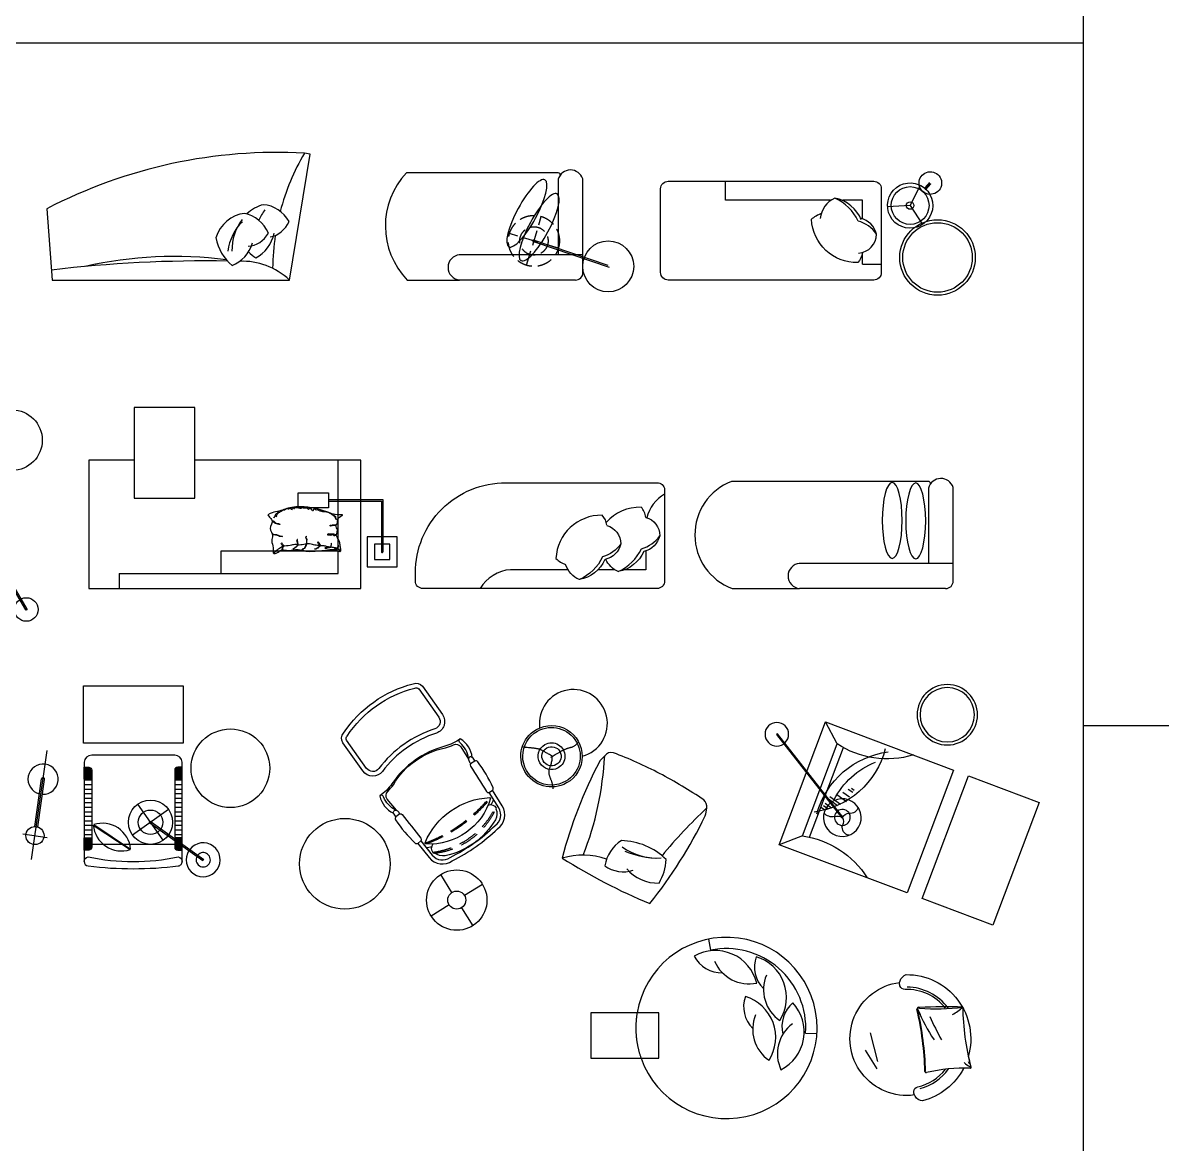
# Model space of a CAD drawing. Header units: millimetres. Extents: x 14385 to 129787, y 107826 to 186798.
# Drawn here: x 73350 to 80893, y 158542 to 165965 of the extents above; entities that cross this region are included whole.
import ezdxf

# ---------------------------------------------------------------- set-up
doc = ezdxf.new("R2010")
doc.units = ezdxf.units.MM
doc.header["$LTSCALE"] = 1000
doc.set_wipeout_variables(frame=1)
for name, pattern in [('DASH', [0.35, 0.25, -0.1]), ('DASHEDX2', [38.1, 25.4, -12.7]), ('HIDDEN', [1.875, 1.25, -0.625]), ('HIDDEN2', [0.1875, 0.125, -0.0625]), ('KING_TWIN X_REF$0$CENTER', [2, 1.25, -0.25, 0.25, -0.25])]:
    doc.linetypes.add(name, pattern=pattern)
doc.layers.add('FF-FURN', color=51, linetype='Continuous')

# ---------------------------------------------------------------- blocks, each defined once
blk = doc.blocks.new('A$C64601E49')
blk.add_lwpolyline([(-278.3, 643.6), (7.5, 3.4), (0, 0), (-285.8, 640.2)], close=True)
blk.add_circle((3.8, 1.7), 78)
blk.add_ellipse((-283.2, 642.3), major_axis=(76.8, -98.3), ratio=1, start_param=2.127943, end_param=8.411128)
at = {"color": 8}
for centre, major_axis, start_param, end_param in [((-313.4, 720.2), (34, -43.5), 3.774196, 5.346692), ((-282, 641.9), (32.4, -41.5), 2.127943, 8.411128), ((-187.8, 654.4), (31.2, -39.9), 2.207306, 3.768632), ((-327.8, 612.5), (33.5, -42.9), 1.478143, 2.48844), ((-349, 638.4), (41.3, -52.9), 0.153798, 0.960495), ((-283.4, 696.6), (33.7, -43.1), 5.645648, 6.649396), ((-255.2, 548.3), (38.8, -49.6), 3.271239, 4.501506)]:
    blk.add_ellipse(centre, major_axis=major_axis, ratio=1, start_param=start_param, end_param=end_param, dxfattribs=at)
blk = doc.blocks.new('Cushion-02')
at = {"color": 8}
for p, q in [((462.1, 21.1), (442.2, -63.4)), ((479.5, 15.4), (462.4, -57.5)), ((515.1, 7.1), (503.3, -42.9)), ((533.3, 4.5), (524.2, -34.1)), ((551.7, 3.1), (545.3, -24.1))]:
    blk.add_line(p, q, dxfattribs=at)
for points in [[(318.1, -32.3), (312.8, -54.8)], [(339.3, -22.2), (330.6, -59)], [(360.6, -16), (360.5, -16.5)], [(378.6, -14.9), (366.2, -67.4)], [(419.4, -0.7), (401.7, -75.8)]]:
    blk.add_lwpolyline(points, dxfattribs=at)
for centre, radius, start, end in [((294.4, -477.9), 561.3, 56.79804, 124.43592), ((294.4, 480.1), 563.2, 235.99683, 303.91842), ((265, -489.8), 512.5, 68.33153, 110.51718)]:
    blk.add_arc(centre, radius, start, end, dxfattribs=at)
blk = doc.blocks.new('A$C2B177A9B')
at = {"color": 8}
for p, q in [((-273.1, 216), (-223.2, 372.8)), ((61.4, -342.8), (223.2, -372.8))]:
    blk.add_line(p, q, dxfattribs=at)
at = {"color": 0, "linetype": 'Continuous'}
for p, q in [((15.7, -359.8), (-309.7, 183.8)), ((61.4, -342.8), (-273.1, 216))]:
    blk.add_line(p, q, dxfattribs=at)
blk.add_lwpolyline([(-223.2, 372.8), (-1000.3, -92.4), (-554, -838), (223.2, -372.8)], close=True, dxfattribs=at)
blk.add_lwpolyline([(-1073.7, -1149.2), (-644.8, -892.5), (-1091.3, -146.8), (-1520, -403.6), (-1073.7, -1149.2)], dxfattribs=at)
blk.add_lwpolyline([(61.4, -342.8, 0.222125), (-310.6, -692.4)], format="xyb", dxfattribs=at)
blk.add_circle((-1025.2, 275.2), 200, dxfattribs=at)
at = {"color": 8}
blk.add_circle((-1025.2, 275.2), 180, dxfattribs=at)
at = {"color": 0, "linetype": 'Continuous'}
blk.add_arc((-689.1, 652.4), 602.9, 263.54104, 313.63511, dxfattribs=at)
at = {"color": 0, "linetype": 'Continuous', "ltscale": 100, "rotation": 128.0060494735472}
blk.add_blockref('A$C64601E49', (111.5, 347.8), dxfattribs=at)
at = {"color": 3, "linetype": 'Continuous', "rotation": 328.760142551238}
blk.add_blockref('Cushion-02', (-569.8, 103.7), dxfattribs=at)
blk = doc.blocks.new('落地灯')
at = {"linetype": 'Continuous'}
h = blk.add_hatch(color=256, dxfattribs=at)
edge = h.paths.add_edge_path()
edge.add_arc((269.1, -456), 4.11, 0, 360)
for p, q in [((4.1, 2.9), (272.6, -453.9)), ((265.5, -458.1), (-3, -1.3)), ((265.5, -458.1), (265.5, -458.1))]:
    blk.add_line(p, q, dxfattribs=at)
at = {"color": 250, "linetype": 'Continuous'}
for points in [[(-1.7, 4.2, -0.208467), (1.2, 52.7, 0.317646), (-12.3, 124.3)], [(-80.3, -94.7, 0.398826), (-33.6, -42.8, -0.069197), (-33, -37.4, -0.225095), (-3, -1.3, -0.225095)], [(111.7, -58.6, 0.414712), (52.2, -7.6, -0.238657), (3.3, -2.3, -0.238657)]]:
    blk.add_lwpolyline(points, format="xyb", dxfattribs=at)
at = {"linetype": 'Continuous'}
for centre, radius in [((1.2, 0), 125), ((0.6, 0.8), 4.11), ((269.1, -456), 78), ((269.1, -456), 4.11)]:
    blk.add_circle(centre, radius, dxfattribs=at)
at = {"color": 8, "linetype": 'Continuous'}
blk.add_circle((0, 0), 52.7, dxfattribs=at)
blk = doc.blocks.new('贵妃椅')
at = {"color": 0, "linetype": 'Continuous'}
for p, q in [((675, 375), (-675, 375)), ((-675, -375), (-675, 375)), ((625, -325), (625, 375)), ((675, -375), (675, 375)), ((-675, -325), (625, -325)), ((-675, -375), (675, -375))]:
    blk.add_line(p, q, dxfattribs=at)
at = {"color": 8}
blk.add_lwpolyline([(470, 230), (470, -287, 0.414214), (500, -317), (590, -317, 0.414214), (620, -287), (620, 230, 0.414214), (590, 260), (500, 260, 0.414214), (470, 230)], format="xyb", close=True, dxfattribs=at)
at = {"color": 250, "linetype": 'HIDDEN', "ltscale": 0.3}
blk.add_lwpolyline([(454.1, 134.9), (206.4, 1.7), (43.5, -146.7)], dxfattribs=at)
at = {"color": 8}
blk.add_lwpolyline([(450.6, -198, 0.414214), (420.6, -168), (-399.4, -168, 0.414214), (-429.4, -198), (-429.4, -288, 0.414214), (-399.4, -318), (420.6, -318, 0.414214), (450.6, -288), (450.6, -198)], format="xyb", dxfattribs=at)
at = {"color": 0, "linetype": 'Continuous'}
blk.add_circle((663.5, 607.2), 200, dxfattribs=at)
at = {"color": 250, "ltscale": 1000}
for centre, radius, start, end in [((-130, 546.5), 714.6, 284.05662, 324.82667), ((447.7, -295.9), 430.8, 89.1479, 159.73539)]:
    blk.add_arc(centre, radius, start, end, dxfattribs=at)
at = {"color": 0, "linetype": 'Continuous'}
blk.add_blockref('落地灯', (488.7, -57.6), dxfattribs=at)
blk = doc.blocks.new('做成ACAD TuKuai0619')
at = {"color": 57, "linetype": 'Continuous'}
for points in [[(-31.9, 50.8), (-106.2, 169.5)], [(50.8, 31.9), (169.5, 106.2)], [(-50.8, -31.9), (-169.5, -106.2)], [(31.9, -50.8), (106.2, -169.5)]]:
    blk.add_lwpolyline(points, dxfattribs=at)
at = {"linetype": 'Continuous'}
blk.add_circle((0, 0), 200, dxfattribs=at)
at = {"color": 57, "linetype": 'Continuous'}
blk.add_circle((0, 0), 60, dxfattribs=at)
blk = doc.blocks.new('做成ACAD TuKuai0620')
at = {"linetype": 'Continuous'}
for points in [[(513.3, 1174.5), (646, 987.3, -0.505175), (605.6, 865, 0.151249), (248.2, 611.7, -0.505115), (119.4, 614.1), (-13.2, 801.3, -0.358827), (-8.6, 864.7, -0.184814), (451.9, 1191.1, -0.359408), (513.3, 1174.5, -0.67938)], [(231.9, 449.1, 0.231998), (321.5, 333.8, 0.075375), (338.4, 309.5, 0.365681), (336.2, 290.3, 0.055159), (464.8, 137.1, 0.319527), (482.1, 135.1), (558.6, 40.4, 0.395806), (711, 19.3, 0.075688), (1011.3, 232.1, 0.395806), (1041.8, 382.9), (977.8, 486.5, 0.311689), (981.3, 503.2, 0.055159), (879.4, 675.3, 0.357831), (860.9, 679.8, 0.078455), (843.5, 703.6, 0.232279), (764.3, 826.6, -0.086606), (662.3, 777.8, 0.179559), (311.7, 529.3, -0.086606), (231.9, 449.1, -1.929916)], [(843.5, 703.6, 0.845556), (819.7, 684.5, 0.051085), (832.5, 662.2, 1.891158)], [(832.5, 662.2, 0.280574), (832.6, 646.6, 0.003963), (937.4, 479, 0.353807), (955.5, 472.7, -0.99526)], [(502.3, 151.9), (579, 56.9, 0.401727), (697.3, 41.7, 0.076509), (994.7, 252.5, 0.401727), (1019.5, 369.1), (955.5, 472.7)], [(321.5, 333.8, -0.845556), (347.5, 349.9, -0.051085), (364.3, 330.3, -1.891158)], [(364.3, 330.3, -0.280574), (378.9, 325, -0.003963), (501.9, 170.3, -0.341999), (502.3, 151.9, 0.99526)]]:
    blk.add_lwpolyline(points, format="xyb", dxfattribs=at)
at = {"linetype": 'ByBlock'}
for points in [[(818.6, 697.4, 0.183657), (763.2, 800.7, -0.51237), (761.7, 824.7, -0.231998)], [(335.7, 355.1, -0.183657), (256.9, 441.9, 0.48548), (235.8, 451.9, 0.231998)]]:
    blk.add_lwpolyline(points, format="xyb", dxfattribs=at)
at = {"linetype": 'Continuous'}
for points in [[(860.9, 679.8), (832.5, 662.2)], [(955.5, 472.7), (977.8, 486.5)], [(364.3, 330.3), (338.4, 309.5)], [(502.3, 151.9), (482.1, 135.1)]]:
    blk.add_lwpolyline(points, dxfattribs=at)
at = {"layer": 'FF-FURN', "color": 57, "linetype": 'Continuous'}
blk.add_lwpolyline([(488.9, 1157.2), (621.5, 970, -0.505175), (596.3, 893.6, 0.151249), (224.4, 630, -0.505115), (143.9, 631.5), (11.3, 818.6, -0.387918), (14.6, 845.4, -0.186983), (462.5, 1162.8, -0.388873)], format="xyb", close=True, dxfattribs=at)
for points in [[(340.8, 354.3), (281.1, 428.3, -0.382019), (283.6, 478.2, 0.042075), (320.9, 522.8, -0.215189), (665.3, 767, 0.042075), (719.8, 787.4, -0.382019), (767.7, 773.2), (817.7, 692.5)], [(531, 138.9, -0.289446), (958.8, 438.1, -0.334274), (964.6, 433.2, -0.350145), (535.5, 131.1, -0.341759), (531, 138.9, -2.926038)], [(948.8, 388.6, -0.36322), (1002.3, 369), (1000.2, 364.6, -0.207111), (996.7, 291.1, -0.212841), (664, 53.4, -0.201193), (594.4, 70.3, -0.538486), (582.4, 76.1, -0.346006), (584.8, 131, -0.458796)]]:
    blk.add_lwpolyline(points, format="xyb", dxfattribs=at)
at = {"layer": 'FF-FURN', "color": 51, "linetype": 'ByBlock'}
blk.add_lwpolyline([(843.5, 703.8, -0.000267), (843.5, 703.6, -0.232279)], format="xyb", dxfattribs=at)
at = {"layer": 'FF-FURN', "color": 51, "linetype": 'Continuous'}
blk.add_circle((0, 0), 300, dxfattribs=at)
at = {"layer": 'FF-FURN', "color": 58, "linetype": 'HIDDEN2'}
for centre, radius, start, end in [((189, 1078.8), 1001.6, 289.96361, 320.23091), ((193.5, 1072.5), 1001.6, 289.96361, 320.34076), ((515.6, 605.8), 533.8, 277.18469, 334.49385), ((536.8, 576.6), 509.6, 276.48823, 335.40788)]:
    blk.add_arc(centre, radius, start, end, dxfattribs=at)
at = {"layer": 'FF-FURN', "color": 57, "linetype": 'Continuous'}
for centre, start, end in [((901.6, 447.9), 318.88228, 344.86062), ((543.9, 194.5), 265.61814, 291.59649)]:
    blk.add_arc(centre, 86.2, start, end, dxfattribs=at)
at = {"layer": 'FF-FURN', "color": 51, "linetype": 'ByBlock'}
blk.add_arc((535.5, 131.1), 5.453073158381583e-12, 55.58679, 215.33274, dxfattribs=at)
at = {"layer": 'FF-FURN', "color": 51, "linetype": 'Continuous'}
blk.add_blockref('做成ACAD TuKuai0619', (740.8, -240.6), dxfattribs=at)
blk = doc.blocks.new('做成ACAD TuKuai0339')
at = {"linetype": 'Continuous'}
for p, q in [((26.7, 770.1, 74), (794.4, 770.1, 74)), ((-23.3, 720, 74), (-22.1, 100.8, 74)), ((-23.1, 603.1, 74), (795.4, 603.1, 74)), ((140.3, 103.5, 74), (140.3, 603.1, 74))]:
    blk.add_line(p, q, dxfattribs=at)
at = {"color": 57, "linetype": 'Continuous'}
for p, q in [((297.2, 517.5, 74), (-196.3, 684.9, 74)), ((305.3, 504.8, 74), (-188.2, 672.2, 74)), ((290.4, 514.4, 74), (312, 507.9, 74)), ((304.2, 521.1, 74), (297.7, 499.6, 74))]:
    blk.add_line(p, q, dxfattribs=at)
at = {"color": 57, "linetype": 'DASH', "ltscale": 0.4}
for p, q in [((349.9, 672.8, 74), (252.5, 349.6, 74)), ((139.6, 559.9, 74), (462.8, 462.5, 74))]:
    blk.add_line(p, q, dxfattribs=at)
at = {"linetype": 'Continuous', "elevation": 74}
blk.add_lwpolyline([(140.3, 60.5), (1144.8, 60.5, 0.402017), (1139.8, 770.1), (794, 770.1)], format="xyb", dxfattribs=at)
at = {"linetype": 'Continuous'}
blk.add_circle((-190.2, 679.9, 74), 168.8, dxfattribs=at)
at = {"color": 51, "linetype": 'DASH', "ltscale": 0.4}
blk.add_circle((301.2, 511.2, 74), 168.8, dxfattribs=at)
at = {"color": 58, "linetype": 'DASH', "ltscale": 0.4}
blk.add_circle((301.2, 511.2, 74), 93.8, dxfattribs=at)
at = {"color": 57, "linetype": 'Continuous'}
blk.add_circle((301.2, 511.1, 74), 6.07, dxfattribs=at)
at = {"linetype": 'Continuous'}
for centre, radius, start, end in [((26.7, 720.1, 74), 50, 90, 180.10892), ((786.5, 686.4, 74), 83.5, 274.4726, 85.35706), ((58.7, 126.7, 74), 84.8, 197.75343, 344.13836), ((142.3, 76.1, 74), 15.8, 181.46182, 262.54977)]:
    blk.add_arc(centre, radius, start, end, dxfattribs=at)
at = {"color": 57, "linetype": 'Continuous', "extrusion": (0, 0, -1)}
for centre in [(266.9, 420.8, 74), (347.9, 328.6, 74)]:
    blk.add_ellipse(centre, major_axis=(-119.7, -221.2), ratio=0.262136, dxfattribs=at)
blk = doc.blocks.new('做成ACAD TuKuai0024')
at = {"color": 9, "ltscale": 0.4}
for p, q in [((-358.4, 189), (-491.4, -71.6)), ((-294.7, -7.8), (-555.2, 125.2)), ((-416.3, 54.2), (-433.6, 63.1)), ((-420.8, 66.7), (-429.7, 49.3))]:
    blk.add_line(p, q, dxfattribs=at)
at = {"ltscale": 0.4}
for p, q in [((-427.2, 54.2), (-1.8, -4.7)), ((-422.7, 63.1), (2.7, 4.2))]:
    blk.add_line(p, q, dxfattribs=at)
at = {"ltscale": 0.4, "const_width": 5}
blk.add_lwpolyline([(2.2, -1.1, 1), (-2.2, 1.1, 1)], format="xyb", close=True, dxfattribs=at)
at = {"ltscale": 0.4}
blk.add_circle((-424.9, 58.7), 146.2, dxfattribs=at)
at = {"color": 9, "ltscale": 0.4}
blk.add_circle((-424.9, 58.7), 81.2, dxfattribs=at)
at = {"color": 2}
blk.add_circle((-425, 58.6), 5.26, dxfattribs=at)
at = {"ltscale": 0.4}
blk.add_arc((-1, 0.6), 112.5, 174.82116, 170.00906, dxfattribs=at)
at = {"color": 9}
blk.add_arc((-1, 0.6), 47.5, 178.52879, 167.11873, dxfattribs=at)
blk = doc.blocks.new('做成ACAD TuKuai0358')
at = {"linetype": 'Continuous'}
h = blk.add_hatch(dxfattribs=at)
h.set_pattern_fill('_USER', color=57, scale=5, style=0, double=1, pattern_type=0)
h.set_pattern_definition([(0, (-1917.854, -11576.9693), (0, 5), []), (90, (-1917.854, -11576.9693), (-5, 3e-16), [])])
h.paths.add_polyline_path([(-291.4, 651.8, 0.414214), (-311.4, 671.8), (-341.4, 671.8), (-341.4, 591.8), (-291.4, 591.8)])
h = blk.add_hatch(dxfattribs=at)
h.set_pattern_fill('_USER', color=57, scale=5, style=0, double=1, pattern_type=0)
h.set_pattern_definition([(180, (1884.4457, -11576.9693), (0, 5), []), (90, (1884.4457, -11576.9693), (5, 3e-16), [])])
h.paths.add_polyline_path([(258, 651.8, -0.414214), (278, 671.8), (308, 671.8), (308, 591.8), (258, 591.8)])
h = blk.add_hatch(dxfattribs=at)
h.set_pattern_fill('_USER', color=57, scale=30, style=0, pattern_type=0)
h.set_pattern_definition([(0, (-1917.854, -11576.97), (0, 30), [])])
h.paths.add_polyline_path([(-291.4, 591.8), (-341.4, 591.8), (-341.4, 203.3), (-291.4, 203.3)])
h = blk.add_hatch(dxfattribs=at)
h.set_pattern_fill('_USER', color=57, scale=30, style=0, pattern_type=0)
h.set_pattern_definition([(180, (1884.446, -11576.97), (0, 30), [])])
h.paths.add_polyline_path([(258, 591.8), (308, 591.8), (308, 203.3), (258, 203.3)])
h = blk.add_hatch(dxfattribs=at)
h.set_pattern_fill('_USER', color=57, scale=5, style=0, double=1, pattern_type=0)
h.set_pattern_definition([(0, (-1917.854, 12372.049), (0, -5), []), (270, (-1917.854, 12372.049), (-5, -3e-16), [])])
h.paths.add_polyline_path([(-291.4, 143.3, -0.414214), (-311.4, 123.3), (-341.4, 123.3), (-341.4, 203.3), (-291.4, 203.3)])
h = blk.add_hatch(dxfattribs=at)
h.set_pattern_fill('_USER', color=57, scale=5, style=0, double=1, pattern_type=0)
h.set_pattern_definition([(180, (1884.4457, 12372.049), (0, -5), []), (270, (1884.4457, 12372.049), (5, -3e-16), [])])
h.paths.add_polyline_path([(258, 143.3, 0.414214), (278, 123.3), (308, 123.3), (308, 203.3), (258, 203.3)])
at = {"color": 58, "linetype": 'Continuous', "ltscale": 300}
for p, q in [((-280.8, 288.4), (-36.6, 126.6)), ((-278.1, 292), (-33.9, 130.2))]:
    blk.add_line(p, q, dxfattribs=at)
at = {"linetype": 'Continuous', "ltscale": 300}
blk.add_lwpolyline([(-346.4, 830.1), (-346.4, 1211.1), (313, 1211.1), (313, 830.1)], close=True, dxfattribs=at)
at = {"linetype": 'Continuous'}
for points in [[(258, 751.8), (-291.4, 751.8, 0.365012), (-341.4, 704.8), (-341.4, 48.2, 0.377033), (-315.2, 18.5, 0.061858), (281.8, 18.5, 0.182459), (300.6, 28.4, 0.185751), (308, 48.2), (308, 704.8, 0.365012), (258, 751.8, 1.055878)], [(-341.4, 671.8), (-311.4, 671.8, -0.414214), (-291.4, 651.8), (-291.4, 143.3, -0.414214), (-311.4, 123.3), (-341.4, 123.3)], [(308, 671.8), (278, 671.8, 0.414214), (258, 651.8), (258, 143.3, 0.414214), (278, 123.3), (308, 123.3)], [(-341.4, 48.2, -0.377033), (-315.2, 78, 0.101408), (281.8, 78, -0.381126), (308, 48.2, 0.003051)]]:
    blk.add_lwpolyline(points, format="xyb", dxfattribs=at)
at = {"color": 51, "linetype": 'Continuous'}
for points in [[(-341.4, 591.8), (-291.4, 591.8)], [(308, 591.8), (258, 591.8)], [(-341.4, 203.3), (-291.4, 203.3)], [(308, 203.3), (258, 203.3)]]:
    blk.add_lwpolyline(points, dxfattribs=at)
at = {"linetype": 'Continuous'}
blk.add_lwpolyline([(-291.4, 163.3), (258, 163.3)], dxfattribs=at)
at = {"linetype": 'Continuous', "ltscale": 300}
blk.add_circle((626.6, 665), 260.3, dxfattribs=at)
at = {"color": 57, "linetype": 'Continuous', "ltscale": 300}
for centre, start, end in [((-94.1, 305), 185.08268, 287.88), ((-220.6, 113.6), 5.08268, 107.88)]:
    blk.add_arc(centre, 187.4, start, end, dxfattribs=at)
at = {"color": 51, "linetype": 'Continuous', "rotation": 332.3630601877844}
blk.add_blockref('做成ACAD TuKuai0024', (447, 58.2), dxfattribs=at)
blk = doc.blocks.new('做成ACAD TuKuai0200')
at = {"linetype": 'Continuous'}
blk.add_lwpolyline([(73, 17.2, -6.115554), (30.7, -68.4, -2.779797)], format="xyb", close=True, dxfattribs=at)
at = {"color": 57, "linetype": 'Continuous', "const_width": 20}
blk.add_lwpolyline([(44.8, -22.1), (0, 0)], dxfattribs=at)
at = {"color": 57, "linetype": 'Continuous'}
blk.add_lwpolyline([(30.7, -68.4, -0.163517), (73, 17.2, -0.359738)], format="xyb", close=True, dxfattribs=at)
for points in [[(179.3, -88.5), (278.3, 24.2)], [(179.3, -88.5), (32.2, -59.2)], [(179.3, -88.5), (227.5, -230.6)]]:
    blk.add_lwpolyline(points, dxfattribs=at)
blk.add_circle((179.3, -88.5), 125, dxfattribs=at)
at = {"color": 58, "linetype": 'Continuous'}
blk.add_circle((179.3, -88.5), 25, dxfattribs=at)
blk = doc.blocks.new('做成ACAD TuKuai0340')
at = {"linetype": 'Continuous'}
for p, q in [((292.3, 563.7), (292.3, 688.7)), ((1198, 138.7), (1323, 138.7))]:
    blk.add_line(p, q, dxfattribs=at)
for points in [[(-87.6, 34.7, -0.414214), (-137.6, 84.7), (-137.6, 638.7, -0.414214), (-87.6, 688.7), (1273, 688.7, -0.414214), (1323, 638.7), (1323, 84.7, -0.414214), (1273, 34.7)], [(1178, 563.7), (1067.8, 563.7, 0.414214)]]:
    blk.add_lwpolyline(points, format="xyb", dxfattribs=at)
for points in [[(984.7, 563.7), (292.3, 563.7)], [(1198, 440.4), (1198, 563.7), (1067.8, 563.7)], [(1198, 138.7), (1198, 216.1)], [(1273, 34.7), (-87.6, 34.7)]]:
    blk.add_lwpolyline(points, dxfattribs=at)
at = {"color": 57, "linetype": 'Continuous'}
for points in [[(1190.3, 431.9, 0.258955), (1016.1, 576.1, 0.270303), (918.7, 442.3, -0.872847)], [(1198.1, 216.2, -0.165541), (1167.2, 150.1, -0.407809), (861.4, 436.5, -0.121523), (928, 476, 7.115464)], [(1172.9, 213.1, 0.393888), (1291.2, 339.1, 0.281154), (1186.4, 443, -9.61688)]]:
    blk.add_lwpolyline(points, format="xyb", dxfattribs=at)
at = {"color": 58, "linetype": 'Continuous'}
blk.add_lwpolyline([(1291.2, 339.1, 0.168627), (1170.1, 425.1, 0.178369), (1016.1, 576.1, 0.178662)], format="xyb", dxfattribs=at)
at = {"linetype": 'Continuous'}
blk.add_circle((1695.3, 183.8), 250, dxfattribs=at)
at = {"color": 57, "linetype": 'Continuous'}
blk.add_circle((1695.3, 183.8), 230, dxfattribs=at)
at = {"linetype": 'Continuous', "rotation": 254.3276710694962}
blk.add_blockref('做成ACAD TuKuai0200', (1647.6, 676.4), dxfattribs=at)
blk = doc.blocks.new('做成ACAD TuKuai0698')
blk.add_wipeout([(-1570, 0), (0, 0), (137.5, 833.4), (118.9, 836.4), (100.4, 839.5), (25.7, 842.7), (-176.7, 843.1), (-265.9, 839.3), (-361.9, 832.5), (-500.7, 817.7), (-614.5, 801), (-777.4, 770.2), (-871.8, 748.3), (-943.4, 729.8), (-1056.4, 697.1), (-1185.8, 654.2), (-1269.5, 623.2), (-1327, 600.4), (-1401.7, 568.9), (-1476.5, 535.1), (-1563.2, 493.2), (-1605.6, 471.5)])
at = {"linetype": 'Continuous'}
blk.add_lwpolyline([(137.5, 833.4), (100.4, 839.5, 0.13445), (-1605.6, 471.5), (-1570, 0), (0, 0), (137.5, 833.4)], format="xyb", dxfattribs=at)
for centre, major_axis, ratio, start_param, end_param in [((2327.7, -417.8), (2267.5, -1185.4), 0.757866, 3.099121, 3.31439), ((2327.7, -417.8), (2267.5, -1185.4), 0.757866, 3.397048, 3.505959), ((-666, -6937.2), (7769.1, 547.4), 0.906438, 1.474116, 1.62404), ((-311, -409.7), (23.5, 533), 0.9, -0.655354, 0.086683)]:
    blk.add_ellipse(centre, major_axis=major_axis, ratio=ratio, start_param=start_param, end_param=end_param, dxfattribs=at)
at = {"color": 57, "linetype": 'Continuous'}
for centre, major_axis, ratio, start_param, end_param in [((-130.3, 254.3), (11, 248.6), 0.9, 0.23699, 0.785975), ((-188.6, 254.3), (10.8, 244.3), 0.9, -0.9601, -0.025571), ((-278.3, 193), (11, 248.6), 0.9, 0.13227, 1.256597), ((-336.2, 199.7), (10.8, 244.3), 0.9, -1.064819, -0.130291), ((-151.8, 468.5), (8.2, 185.8), 0.9, 3.339254, 4.29721), ((-279.5, 408.7), (8.2, 185.8), 0.9, 3.234535, 4.192491), ((-309.6, 362.8), (10.5, 238.4), 0.9, 3.613562, 4.528787), ((-213.9, 347.6), (13.7, 309.7), 0.9, 1.826689, 2.557459), ((-446.3, 321.9), (10.5, 238.4), 0.9, 3.508843, 4.424067), ((-671.1, -4817.7), (-188.7, 4971.6), 0.733369, -0.121042, 0.135633), ((-80.8, 415.3), (13.7, 309.7), 0.9, 2.442078, 2.662179)]:
    blk.add_ellipse(centre, major_axis=major_axis, ratio=ratio, start_param=start_param, end_param=end_param, dxfattribs=at)
at = {"color": 58, "linetype": 'Continuous'}
for centre, start_param, end_param in [((49.7, 265.1), 0.908954, 1.177004), ((-130.5, 151.4), 0.752421, 1.48319), ((-101.1, 200.8), 0.908954, 1.639724)]:
    blk.add_ellipse(centre, major_axis=(13.7, 309.7), ratio=0.9, start_param=start_param, end_param=end_param, dxfattribs=at)
blk = doc.blocks.new('QBLOCK2008022615002378')
at = {"color": 57, "linetype": 'Continuous'}
for p, q in [((47.3, 188.4), (64.7, 156.2)), ((47.3, 188.4), (64.7, 156.2)), ((-216.9, -157.7), (-265, 32.3)), ((-216.9, -157.7), (-265, 32.3)), ((-220.2, -206.7), (-296.6, -82.6)), ((-220.2, -206.7), (-296.6, -82.6))]:
    blk.add_line(p, q, dxfattribs=at)
at = {"linetype": 'Continuous', "extrusion": (0, 0, -1)}
for p, q in [((352.3, -201.3), (352.3, -201.3)), ((352.3, -201.3), (352.3, -201.3)), ((400, -198.5), (398.8, -200.4)), ((400.3, -195.7), (400, -198.5))]:
    blk.add_line(p, q, dxfattribs=at)
at = {"linetype": 'Continuous'}
for points in [[(400.4, -195.1), (400, -198.5), (398.8, -200.4), (397.7, -201.4), (396.3, -202.2), (352.3, -201.3, -0.214168), (80.3, -417.8, -0.226673), (30.6, -387.6, -0.04983), (25.7, -378.8, -1.005152), (-71.6, 366.1, -0.04983), (-69.1, 375.8, -0.226673), (-28.8, 417.8, -0.502707), (382.6, -125.2), (400.3, -195.7)], [(-35.3, 320.1, -0.348029), (-69.7, 343.1, -0.11534), (-71.6, 366.1, -0.095691)], [(25.7, -378.8, -0.11534), (21.6, -356.1, -0.348029), (49, -325.1)]]:
    blk.add_lwpolyline(points, format="xyb", dxfattribs=at)
blk.add_lwpolyline([(398.8, -200.4), (397.7, -201.4), (396.3, -202.2)], dxfattribs=at)
for centre, radius, start, end in [((-24.8, -6.6), 326.8, 38.3551, 91.8274), ((55, 189.6), 12.5, 54.78066, 190.19358), ((-1971.9, -281.6), 2068.5, 1.62081, 13.1056), ((-1971.9, -281.6), 2068.5, 1.62081, 13.1056), ((229.8, -2586.5), 2791.4, 87.60142, 93.44247), ((1889.4, 208.6), 1542.7, 180.22696, 195.09935), ((-24.8, -6.6), 326.8, 283.05314, 321.92391), ((104.3, -222.6), 8.53, 183.48882, 288.90884), ((104.3, -222.6), 8.53, 183.48882, 288.90884), ((351.9, -1236.3), 1035.1, 87.54178, 103.68538), ((351.9, -1236.3), 1035.1, 87.54178, 103.68538), ((393.7, -195.9), 6.8, 292.9437, 22.9437), ((393.7, -195.9), 6.8, 292.9437, 22.9437)]:
    blk.add_arc(centre, radius, start, end, dxfattribs=at)
at = {"color": 57, "linetype": 'Continuous'}
for centre, radius, start, end in [((-24.8, -6.6), 341.5, 36.54372, 89.65514), ((55, 189.6), 7.83, 45.77228, 188.85706), ((55, 189.6), 7.83, 45.77228, 188.85706), ((-1972.9, -281.7), 2074.1, 1.62381, 13.10126), ((1246.2, 699), 1303.1, 203.06863, 213.20883), ((1246.2, 699), 1303.1, 203.06863, 213.20883), ((170.5, 1513.3), 1322.6, 265.22865, 277.65489), ((170.5, 1513.3), 1322.6, 265.22865, 277.65489), ((164.3, 390.5), 261.9, 295.58338, 314.11669), ((164.3, 390.5), 261.9, 295.58338, 314.11669), ((1349.2, 645.8), 1320.3, 202.46119, 209.99291), ((1349.2, 645.8), 1320.3, 202.46119, 209.99291), ((-24.8, -6.6), 341.5, 285.22541, 324.26208), ((441.2, -83.7), 117.5, 223.29944, 246.40572), ((441.2, -83.7), 117.5, 223.29944, 246.40572), ((565, -62.7), 206.7, 207.32603, 212.47172), ((565, -62.7), 206.7, 207.32603, 212.47172)]:
    blk.add_arc(centre, radius, start, end, dxfattribs=at)
blk = doc.blocks.new('做成ACAD TuKuai0039')
at = {"linetype": 'Continuous'}
for p, q in [((309.6, 0.6), (-309.6, 0.6)), ((192.7, 0.4), (192.7, -1018.2)), ((359.7, -49.4), (359.7, -1017.2)), ((-349.9, -163), (-349.9, -1467.5)), ((-305.7, -163), (192.7, -163)), ((359.7, -1462.5), (359.7, -1016.7))]:
    blk.add_line(p, q, dxfattribs=at)
for centre, radius, start, end in [((-283.2, -80.6), 85.4, 108.01031, 254.72755), ((309.7, -49.4), 50, 0, 90.10892), ((-334.2, -165.1), 15.8, 90.9689, 172.54977), ((276, -1009.2), 83.5, 184.4726, 355.35706), ((3.9, -1329.7), 379.8, 201.28611, 339.52348)]:
    blk.add_arc(centre, radius, start, end, dxfattribs=at)
at = {"color": 57, "linetype": 'Continuous', "extrusion": (0, 0, -1)}
for centre in [(-87.8, -247.6), (-91.5, -403.1)]:
    blk.add_ellipse(centre, major_axis=(251.6, 0), ratio=0.262136, start_param=3.141593, end_param=9.424778, dxfattribs=at)
blk = doc.blocks.new('A$C23382E75')
blk.add_lwpolyline([(-1650, -302), (-1650, -248, -0.415587), (-1050, 348), (-50, 348, -0.430978), (0, 302), (0, -302, -0.414214), (-50, -352), (-1600, -352, -0.414214)], format="xyb", close=True)
for points in [[(0, 273), (0, 273, 0.201715), (-117.9, 117.1, 0.201715)], [(-639.1, -227), (-1020.1, -227, 0.248373), (-1220.1, -352), (-1220.1, -352)], [(-145, -227), (-263.8, -227, -0.414214)]]:
    blk.add_lwpolyline(points, format="xyb")
at = {"color": 55}
for points in [[(-124.8, 119.3, 0.168405), (-155.8, 186.6, 0.219695), (-386.1, 86.3, 0.219695)], [(-382.2, 67, 0.165541), (-413.2, 133.1, 0.407809), (-719, -153.3, 0.117358), (-654.9, -192, 0.117358)], [(-124.8, 119.3, -0.336331), (-31.8, -2.5, -0.28289), (-137.5, -106.5)], [(-382.1, 65.8, -0.336331), (-289.2, -56, -0.281154), (-394, -159.8)], [(-137.5, -106.5, -0.244969), (-306.9, -239.4, -0.181673), (-389.6, -158.7)], [(-394.9, -160, -0.244969), (-564.2, -292.9, -0.215953), (-654.9, -192, -0.215953)]]:
    blk.add_lwpolyline(points, format="xyb", dxfattribs=at)
at = {"color": 59}
blk.add_lwpolyline([(-289.2, -56, -0.168627), (-410.3, -141.9, -0.178369), (-564.2, -292.9, -0.178662)], format="xyb", dxfattribs=at)
for points in [[(-125, -103), (-125, -227), (-255.2, -227)], [(-330, -227), (-440.7, -227)]]:
    blk.add_lwpolyline(points)
for centre, radius, start, end in [((-216.2, 129.1), 226.4, 286.20761, 324.49392), ((-434.9, 45), 311.9, 294.22598, 334.67972)]:
    blk.add_arc(centre, radius, start, end, dxfattribs=at)
blk = doc.blocks.new('A$C41BB0F25')
at = {"color": 8, "linetype": 'KING_TWIN X_REF$0$CENTER', "ltscale": 20}
for p, q in [((-56.6, -392.8), (47.5, 329.7)), ((-114.2, -222.8), (46.7, -246))]:
    blk.add_line(p, q, dxfattribs=at)
for p, q in [((-35.2, -174.4), (10.1, 140.2)), ((-15.4, -177.3), (29.9, 137.3))]:
    blk.add_line(p, q)
blk.add_circle((-33.8, -234.4), 60)
for radius, start, end in [(100, 267.54012, 256.06178), (10, 351.80095, 171.80095)]:
    blk.add_arc((20, 138.8), radius, start, end)
blk = doc.blocks.new('A$C61925998')
at = {"color": 12}
for p, q in [((-589.4, 146.2, 0), (-243.1, 146.2, 0)), ((-579.4, 136.2, 0), (-243.1, 136.2, 0))]:
    blk.add_line(p, q, dxfattribs=at)
at = {"color": 12, "extrusion": (-1.27496e-10, 1.09052e-09, 1), "elevation": 0}
for points in [[(-343.1, 136.2), (-343.1, 41.2), (-143.1, 41.2), (-143.1, 241.2), (-343.1, 241.2), (-343.1, 146.2)], [(-293.1, 136.2), (-293.1, 91.2), (-193.1, 91.2), (-193.1, 191.2), (-293.1, 191.2), (-293.1, 146.2)]]:
    blk.add_lwpolyline(points, dxfattribs=at)
at = {"color": 12}
blk.add_arc((-243.1, 141.2, 0), 5, 270, 90, dxfattribs=at)
blk.add_wipeout([(-850, -1800), (0, -1800), (0, 0), (-850, 0), (-850, -1100), (-1198.9, -1100), (-1198.9, -1500), (-850, -1500)])
for p, q in [((-589.4, -214.3, 0), (-589.4, 146.2, 0)), ((-579.4, -214.3, 0), (-579.4, 136.2, 0))]:
    blk.add_line(p, q, dxfattribs=at)
blk.add_line((-100, -1600, 0), (0, -1600, 0))
at = {"extrusion": (-1.27496e-10, 1.09052e-09, 1)}
for points in [[(-850, -1500), (-850, -1800), (0, -1800), (0, 0), (-850, 0), (-850, -1100)], [(-100, -1600), (-100, -150), (-850, -150)]]:
    blk.add_lwpolyline(points, dxfattribs=at)
at = {"color": 57, "linetype": 'Continuous', "extrusion": (-1.27496e-10, 1.09052e-09, 1)}
blk.add_lwpolyline([(-100, -925), (-250, -925), (-250, -150)], dxfattribs=at)
at = {"color": 12, "extrusion": (-1.27496e-10, 1.09052e-09, 1), "elevation": 0}
blk.add_lwpolyline([(-534.2, -414.3), (-634.6, -414.3), (-634.6, -214.3), (-534.2, -214.3)], close=True, dxfattribs=at)
at = {"extrusion": (-1.27496e-10, 1.09052e-09, 1)}
blk.add_lwpolyline([(-1198.9, -1500), (-598.9, -1500), (-598.9, -1100), (-1198.9, -1100)], close=True, dxfattribs=at)
at = {"color": 57, "linetype": 'Continuous'}
blk.add_open_spline([(-487.4, -615.4, 0), (-502, -592.7, 0), (-511.6, -535.7, 0), (-537.5, -481.5, 0), (-548.2, -348.8, 0), (-512.5, -235, 0), (-484.7, -166.8, 0), (-491.8, -99.3, 0), (-470, -155.9, 0), (-444.6, -153.2, 0), (-429.4, -156, 0), (-423.7, -162.3, 0), (-417.2, -163.4, 0), (-407.2, -164.1, 0), (-395.5, -154.8, 0), (-374.6, -156, 0), (-360.9, -161.1, 0), (-352.8, -164.1, 0), (-336.4, -153.9, 0), (-311.1, -138.1, 0), (-277.2, -137, 0), (-232.3, -125.7, 0), (-262.8, -178, 0), (-255.5, -216.7, 0), (-251.2, -262.2, 0), (-247.1, -313.1, 0), (-244.7, -366, 0), (-262.5, -409, 0), (-254.5, -452.7, 0), (-250.5, -489.1, 0), (-260.2, -529.6, 0), (-236.5, -548.9, 0), (-225, -587.3, 0), (-277.7, -574.4, 0), (-310.6, -597.4, 0), (-356.2, -574.8, 0), (-398.2, -616.6, 0), (-442.5, -574.5, 0), (-464.6, -597.2, 0), (-487.4, -615.4, 0)], degree=3, knots=[574.488931, 574.488931, 574.488931, 574.488931, 593.743388, 652.561668, 724.278351, 843.564103, 873.614186, 898.007372, 922.023299, 938.840884, 947.825192, 951.055682, 955.299653, 960.570309, 970.697527, 982.817175, 1000.194369, 1000.194369, 1000.194369, 1036.952616, 1057.333191, 1073.042542, 1107.352112, 1124.52424, 1157.602459, 1196.311904, 1227.774978, 1262.125887, 1285.814271, 1314.445384, 1337.332884, 1360.067517, 1373.713051, 1399.534729, 1429.990952, 1454.732049, 1486.793659, 1524.660182, 1538.297797, 1538.297797, 1538.297797, 1538.297797], dxfattribs=at)
at = {"color": 58, "linetype": 'Continuous'}
for points in [[(-247.9, -134.5, 0), (-259, -146, 0), (-262.2, -156.5, 0), (-268.5, -170.2, 0), (-272.6, -191.3, 0), (-274.7, -209.2, 0), (-279.9, -232.4, 0), (-283, -254.6, 0), (-286.1, -296.8, 0), (-294.4, -329.5, 0), (-294.3, -368.5, 0), (-287.9, -407.5, 0), (-291, -438, 0), (-284.6, -467.5, 0), (-278.2, -518.1, 0), (-260.2, -546.6, 0), (-249.6, -560.2, 0), (-233.8, -575, 0)], [(-262.4, -154.9, 0), (-270.2, -155.9, 0), (-276.1, -147.2, 0), (-282, -148.2, 0), (-287.8, -149.2, 0), (-284.9, -150.1, 0), (-279, -149.1, 0), (-275.1, -152.1, 0), (-272.2, -155.9, 0), (-266.3, -160.8, 0), (-261.4, -166.7, 0), (-261.4, -171.5, 0), (-261.4, -177.4, 0), (-257.5, -176.4, 0), (-259.5, -165.7, 0), (-260.5, -159.8, 0), (-262.4, -157.9, 0)], [(-490.6, -182.8, 0), (-483.7, -175, 0), (-476, -169.1, 0), (-464.3, -166.2, 0), (-454.5, -161.3, 0), (-461.3, -165.2, 0), (-468.2, -169.1, 0), (-473, -171.1, 0), (-478.9, -177.9, 0), (-491.5, -193.5, 0), (-497.3, -203.3, 0), (-501.2, -210.2, 0), (-506.1, -223.8, 0), (-509, -231.6, 0)], [(-419.2, -163, 0), (-416.5, -176.8, 0), (-417.4, -180.7, 0), (-414.5, -191.4, 0), (-416.4, -205.1, 0), (-419.3, -203.1, 0), (-418.4, -197.3, 0), (-421.3, -187.5, 0), (-422.3, -177.8, 0), (-422.3, -168, 0), (-427.2, -160.2, 0), (-430.2, -156.3, 0)], [(-352.8, -164.1, 0), (-352.1, -179.6, 0), (-356.9, -188.3, 0), (-354, -198.1, 0), (-355.9, -211.8, 0), (-355.9, -221.5, 0), (-359.8, -219.6, 0), (-360.8, -210.8, 0), (-359.8, -204.9, 0), (-359.9, -192.3, 0), (-360.9, -179.6, 0), (-352.8, -164.1, 0)], [(-273.1, -197.9, 0), (-279.9, -196, 0), (-286.7, -196, 0), (-294.5, -194.1, 0), (-300.4, -196, 0), (-296.5, -197, 0), (-292.6, -196, 0), (-284.8, -197.9, 0), (-277.9, -199.9, 0), (-274, -201.8, 0), (-275, -206.7, 0), (-273, -213.5, 0), (-270.1, -223.3, 0), (-270.1, -229.1, 0), (-269.1, -237.9, 0), (-267.1, -232, 0), (-270.1, -220.3, 0), (-272.1, -210.6, 0), (-273.1, -203.8, 0), (-274, -197.9, 0), (-273.1, -200.8, 0)], [(-513.1, -540.9, 0), (-501.4, -552.6, 0), (-493.5, -561.4, 0), (-485.7, -567.2, 0), (-471.1, -574, 0), (-468.2, -576.9, 0), (-480.9, -564.3, 0), (-486.7, -557.4, 0), (-497.5, -548.7, 0), (-506.3, -537, 0), (-512.2, -526.3, 0), (-520, -513.6, 0), (-522, -504.8, 0), (-527.8, -494.1, 0), (-528.8, -482.4, 0), (-526.9, -478.5, 0), (-530.8, -473.6, 0), (-526.9, -461, 0), (-521.1, -456.1, 0), (-533.8, -454.1, 0), (-530.9, -440.5, 0), (-535.8, -438.5, 0), (-535.8, -429.8, 0), (-535.8, -421, 0), (-534.9, -412.2, 0), (-532.9, -395.6, 0), (-535.9, -384.9, 0), (-534, -377.1, 0), (-534, -368.3, 0), (-534, -361.5, 0), (-526.2, -343.9, 0), (-530.1, -341, 0), (-526.3, -329.2, 0), (-520.4, -330.2, 0), (-522.4, -323.4, 0), (-516.5, -319.5, 0), (-523.4, -310.7, 0), (-528.3, -306.8, 0), (-521.5, -298, 0), (-522.5, -292.2, 0), (-516.7, -276.5, 0), (-513.7, -267.8, 0), (-510.9, -253.1, 0), (-510.9, -240.4, 0), (-507, -229.7, 0)], [(-280.7, -268.2, 0), (-276.8, -278.9, 0), (-269.9, -280.8, 0), (-267, -289.6, 0), (-261.1, -299.3, 0), (-261.1, -308.1, 0), (-263.1, -301.3, 0), (-268, -292.5, 0), (-270.9, -285.7, 0), (-276.8, -280.8, 0), (-281.7, -274, 0), (-283.6, -273.1, 0), (-290.4, -273.1, 0), (-294.3, -278, 0), (-300.2, -281.9, 0), (-309.9, -283.8, 0), (-307, -279.9, 0), (-301.2, -277, 0), (-295.3, -273.1, 0), (-287.5, -268.2, 0), (-282.6, -271.1, 0), (-278.7, -270.1, 0)], [(-295.1, -356, 0), (-288.3, -363.8, 0), (-278.5, -368.6, 0), (-265.8, -376.4, 0), (-261.9, -384.2, 0), (-256, -390.1, 0), (-259, -381.3, 0), (-265.8, -377.4, 0), (-269.7, -369.6, 0), (-279.5, -364.7, 0), (-286.3, -360.9, 0), (-293.2, -358.9, 0), (-301.9, -357, 0), (-310.7, -358, 0), (-328.3, -360, 0), (-336.1, -362.9, 0), (-347.8, -359.1, 0), (-337, -365.9, 0), (-324.4, -358, 0), (-315.6, -360, 0), (-297.1, -358.9, 0), (-293.2, -359.9, 0)], [(-289.1, -412.6, 0), (-286.2, -418.4, 0), (-279.3, -424.3, 0), (-270.6, -434, 0), (-263.7, -444.7, 0), (-262.7, -450.6, 0), (-265.6, -444.7, 0), (-267.6, -440.8, 0), (-273.5, -435, 0), (-278.4, -427.2, 0), (-284.2, -421.3, 0), (-289.1, -415.5, 0), (-291.1, -416.5, 0), (-297.9, -420.4, 0), (-308.6, -420.4, 0), (-313.5, -423.4, 0), (-325.2, -420.5, 0), (-321.3, -421.4, 0), (-312.5, -419.5, 0), (-302.8, -418.5, 0), (-290.1, -415.5, 0), (-287.2, -414.5, 0)], [(-368.7, -589.4, 0), (-364.8, -584.5, 0), (-358, -575.7, 0), (-356.1, -553.2, 0), (-350.2, -543.5, 0), (-347.4, -528.8, 0), (-345.4, -519.1, 0), (-344.4, -534.7, 0), (-346.4, -540.5, 0), (-352.2, -549.3, 0), (-352.2, -555.2, 0), (-355.1, -568.8, 0), (-355, -575.7, 0), (-355, -581.5, 0), (-354, -585.4, 0)], [(-279.1, -513, 0), (-274.3, -516.9, 0), (-267.4, -517.9, 0), (-262.5, -518.9, 0), (-259.6, -521.8, 0), (-268.4, -519.8, 0), (-276.2, -518.9, 0), (-283, -517.9, 0), (-289.8, -521.9, 0), (-296.7, -526.7, 0), (-303.5, -523.8, 0), (-296.7, -520.9, 0), (-289.9, -516, 0), (-283, -511.1, 0), (-279.1, -514, 0)], [(-485.7, -567.5, 0), (-478.9, -563.6, 0), (-475, -556.8, 0), (-480.9, -561.6, 0), (-483.8, -563.6, 0)], [(-448.6, -586.6, 0), (-446.7, -576.9, 0), (-435, -566.1, 0), (-431.2, -551.5, 0), (-424.4, -535.8, 0), (-425.3, -547.5, 0), (-428.2, -553.4, 0), (-430.2, -559.3, 0), (-433.1, -569, 0), (-439.9, -577.8, 0), (-442.8, -583.7, 0), (-442.8, -586.6, 0)]]:
    blk.add_spline(points, degree=3, dxfattribs=at)
blk = doc.blocks.new('A$C1260343D')
for p, q in [((81.2, 532.7), (95.5, 459)), ((-247.7, 43.9), (-697.7, 43.9)), ((-697.7, 43.9), (-697.7, -256.1)), ((-247.7, -256.1), (-247.7, 43.9)), ((724.8, -89.3), (799.8, -91.1)), ((-697.7, -256.1), (-247.7, -256.1))]:
    blk.add_line(p, q)
for radius, start, end in [(600, 199.54905, 170.48032), (525, 356.28331, 101.57481)]:
    blk.add_arc((200.9, -55.3), radius, start, end)
at = {"color": 55}
for centre, radius, start, end in [((126.9, 174), 283, 13.90987, 119.37548), ((168.3, 511.5), 201.8, 206.76444, 271.6609), ((349.7, 483.8), 247.2, 203.27854, 282.10173), ((587.8, 348.8), 201.8, 160.45787, 225.35433), ((315.3, 145.6), 283, 327.6033, 73.0689), ((693.2, 198.4), 247.2, 156.97196, 235.79516), ((516.2, 85.2), 201.8, 160.45787, 225.35433), ((243.6, -118), 283, 327.6033, 73.0689), ((432.1, -80.7), 283, 297.22952, 42.69512), ((770, -43.2), 201.8, 130.08409, 194.98055), ((621.5, -65.1), 247.2, 156.97196, 235.79516), ((784.9, -226.2), 247.2, 126.59819, 205.42138)]:
    blk.add_arc(centre, radius, start, end, dxfattribs=at)
at = {"color": 55, "linetype": 'DASHEDX2'}
blk.add_arc((200.9, -55.3), 600, 170.48032, 199.54905, dxfattribs=at)

msp = doc.modelspace()

# ---------------------------------------------------------------- linework, layer by layer
at = {"color": 1}
for p, q in [((80368.9, 165830.5), (18573.3, 165830.5)), ((80368.9, 161313.2), (129786.9, 161313.2))]:
    msp.add_line(p, q, dxfattribs=at)
at = {"layer": 'FF-FURN', "linetype": 'Continuous'}
for p, q in [((77175, 161084.5), (77201.9, 161112.4)), ((77870.7, 160728.1), (77877, 160766.3))]:
    msp.add_line(p, q, dxfattribs=at)
at = {"layer": 'FF-FURN', "linetype": 'Continuous', "flags": 128}
for points in [[(76950.1, 160933.1, -1), (76749.9, 161286.8, -1)], [(76943.8, 160944.2, -1), (76756.1, 161275.8, -1)], [(76893.8, 161032.6, -1), (76806.2, 161187.3, -1)], [(76881.3, 161054.7, -1), (76818.7, 161165.2, -1)]]:
    msp.add_lwpolyline(points, format="xyb", close=True, dxfattribs=at)
at = {"layer": 'FF-FURN', "linetype": 'Continuous'}
for points in [[(76846.4, 161103.7), (76854.4, 161109), (76861.6, 161113.6), (76868, 161117.5), (76873.7, 161120.8), (76878.9, 161123.7), (76883.7, 161126.2), (76888, 161128.5), (76892.1, 161130.7), (76896.1, 161132.9), (76899.8, 161135.1), (76903.5, 161137.2), (76907, 161139.3), (76910.4, 161141.4), (76913.7, 161143.5), (76917, 161145.4), (76920.3, 161147.3), (76923.5, 161149.1), (76926.7, 161150.7), (76929.9, 161152.3), (76933.1, 161153.9), (76936.3, 161155.3), (76939.5, 161156.7), (76942.8, 161158), (76946.2, 161159.3), (76949.6, 161160.6), (76953, 161161.7), (76956.6, 161162.9), (76960.1, 161164), (76963.8, 161165.1), (76967.4, 161166.1), (76971.1, 161167.1), (76974.8, 161168.1), (76978.5, 161169.1), (76982.2, 161170), (76986, 161171.1), (76989.8, 161172.4), (76993.6, 161174), (76997.4, 161175.9), (77001.2, 161178.1), (77005.1, 161180.9), (77008.9, 161184.1), (77012.8, 161187.9), (77016.8, 161192), (77020.9, 161196.4), (77025, 161201.1), (77029.2, 161205.8)], [(76859.3, 161106.2), (76851, 161111.8), (76843.5, 161116.7), (76836.7, 161121), (76830.5, 161124.7), (76824.9, 161127.9), (76819.7, 161130.8), (76815, 161133.5), (76810.6, 161135.9), (76806.4, 161138.3), (76802.4, 161140.5), (76798.6, 161142.7), (76794.9, 161144.7), (76791.3, 161146.6), (76787.8, 161148.5), (76784.2, 161150.2), (76780.6, 161151.8), (76776.9, 161153.3), (76773.2, 161154.6), (76769.3, 161155.9), (76765.4, 161157.1), (76761.4, 161158.1), (76757.3, 161159.1), (76753.2, 161160), (76748.9, 161160.8), (76744.6, 161161.5), (76740.1, 161162.2), (76735.5, 161162.8), (76730.8, 161163.4), (76725.8, 161164), (76720.6, 161164.5), (76715.1, 161165), (76709.4, 161165.4), (76703.3, 161165.9), (76696.8, 161166.5), (76689.7, 161167.1), (76682.1, 161168), (76673.8, 161169), (76664.7, 161170.4), (76656.4, 161171.8)], [(76852, 161112.1), (76852.3, 161101.3), (76852, 161091.5), (76851.2, 161082.7), (76849.9, 161074.8), (76848.4, 161067.7), (76846.7, 161061.2), (76844.8, 161055.2), (76843, 161049.6), (76841.1, 161044.4), (76839.4, 161039.4), (76837.8, 161034.7), (76836.3, 161030.2), (76835, 161025.9), (76833.9, 161021.7), (76833, 161017.7), (76832.3, 161013.7), (76831.9, 161009.8), (76831.7, 161006), (76831.7, 161002.2), (76831.9, 160998.5), (76832.3, 160994.9), (76832.9, 160991.3), (76833.6, 160987.8), (76834.5, 160984.4), (76835.5, 160981), (76836.6, 160977.7), (76837.8, 160974.5), (76839.1, 160971.3), (76840.4, 160968.1), (76841.7, 160964.9), (76843, 160961.7), (76844.3, 160958.5), (76845.6, 160955.3), (76846.9, 160952.1), (76848.1, 160948.8), (76849.4, 160945.3), (76850.5, 160941.8), (76851.7, 160938), (76852.9, 160934.1), (76854, 160930), (76855.1, 160925.6), (76856.1, 160921), (76857, 160916.3), (76857.8, 160911.6), (76858.3, 160907), (76858.6, 160902.5), (76858.5, 160898.2), (76858.1, 160894.2)], [(76852, 161112.1), (76852.3, 161101.3), (76852, 161091.5), (76851.2, 161082.7), (76849.9, 161074.8), (76848.4, 161067.7), (76846.7, 161061.2), (76844.8, 161055.2), (76843, 161049.6), (76841.1, 161044.4), (76839.4, 161039.4), (76837.8, 161034.7), (76836.3, 161030.2), (76835, 161025.9), (76833.9, 161021.7), (76833, 161017.7), (76832.3, 161013.7), (76831.9, 161009.8), (76831.7, 161006), (76831.7, 161002.2), (76831.9, 160998.5), (76832.3, 160994.9), (76832.9, 160991.3), (76833.6, 160987.8), (76834.5, 160984.4), (76835.5, 160981), (76836.6, 160977.7), (76837.8, 160974.5), (76839.1, 160971.3), (76840.4, 160968.1), (76841.7, 160964.9), (76843, 160961.7), (76844.3, 160958.5), (76845.6, 160955.3), (76846.9, 160952.1), (76848.1, 160948.8), (76849.4, 160945.3), (76850.5, 160941.8), (76851.7, 160938), (76852.9, 160934.1), (76854, 160930), (76855.1, 160925.6), (76856.1, 160921), (76857, 160916.3), (76857.8, 160911.6), (76858.3, 160907), (76858.3, 160906.9)]]:
    msp.add_lwpolyline(points, dxfattribs=at)
for points in [[(77348.4, 160365.3, 0.232884), (77561.7, 160271, 0.135002), (77608.8, 160426.8, 0.190823), (77312.5, 160551.4, 0.215879), (77203, 160385.7, 0.243587), (77389.7, 160355.2, -4.263709)], [(79626.4, 159051.9), (79625.9, 159048.4), (79624.7, 159046.5), (79623.7, 159045.5), (79622.3, 159044.7), (79578.2, 159045.7, -0.214168), (79306.3, 158829.2, -0.226673), (79256.6, 158859.3, -0.04983), (79251.7, 158868.1, -1.005152), (79154.4, 159613, -0.04983), (79156.9, 159622.8, -0.226673), (79197.2, 159664.7, -0.502707), (79608.6, 159121.7), (79626.3, 159051.3)]]:
    msp.add_lwpolyline(points, format="xyb", dxfattribs=at)
for centre, radius, start, end in [((76994.5, 161326.9), 225, 285.13104, 187.5524), ((77244.5, 161084.5), 51, 72.61877, 146.7915), ((76215.3, 158389.4), 2935.8, 62.61376, 69.15951), ((79873.1, 159664.5), 3051.5, 152.48727, 165.3556), ((75110.2, 161220.6), 2094.4, 338.58051, 357.04071), ((77198.4, 161057.9), 35.5, 131.31959, 152.9545), ((76204.2, 158399.3), 2932.2, 55.6819, 62.33248), ((77820.2, 160776.8), 57.8, 349.51864, 49.97766), ((80048.2, 158433.9), 3186.6, 132.95031, 140.72069), ((75120.3, 162044.1), 3051.5, 321.27674, 334.18238), ((77835.3, 160730.9), 35.5, 333.71514, 355.35005), ((77540.6, 160807.7), 371.3, 233.17638, 275.44977), ((77055.6, 159986), 469.7, 70.31812, 106.69203), ((78909.6, 163563.7), 3706.6, 237.54983, 247.66562), ((77556.1, 160990.6), 554.2, 246.53638, 271.96264)]:
    msp.add_arc(centre, radius, start, end, dxfattribs=at)

# ---------------------------------------------------------------- block references
for name, p in [('做成ACAD TuKuai0698', (75114.6, 164262.3)), ('做成ACAD TuKuai0340', (77710, 164227.6)), ('贵妃椅', (72615.5, 162595)), ('做成ACAD TuKuai0358', (74097.6, 160365.7)), ('做成ACAD TuKuai0620', (75481.9, 160398.5)), ('A$C1260343D', (77807.2, 159367)), ('QBLOCK2008022615002378', (79226, 159246.9))]:
    msp.add_blockref(name, p, dxfattribs=at)
for name, p, rotation in [('做成ACAD TuKuai0339', (77034.8, 165032.3, -74), 180), ('做成ACAD TuKuai0039', (79508.5, 162579.6), 270)]:
    msp.add_blockref(name, p, dxfattribs=dict(at, rotation=rotation))
at = {"layer": 'FF-FURN'}
for name, p in [('A$C23382E75', (77598.5, 162571.9)), ('A$C41BB0F25', (73464.2, 160819.3))]:
    msp.add_blockref(name, p, dxfattribs=at)
at = {"layer": 'FF-FURN', "linetype": 'Continuous', "extrusion": (0, 0, -1), "zscale": -1, "rotation": 349.7261505571789}
msp.add_blockref('A$C2B177A9B', (-78510.1, 160930.9), dxfattribs=at)

# ---------------------------------------------------------------- next in the draw order: linework, layer by layer
at = {"color": 1}
msp.add_lwpolyline([(129786.9, 184762.2), (129786.9, 107826.4), (18573.3, 107826.4), (18573.3, 184762.2), (80368.9, 184762.2), (80368.9, 107826.4)], dxfattribs=at)

# ---------------------------------------------------------------- next in the draw order: block references
at = {"layer": 'FF-FURN', "rotation": 270}
msp.add_blockref('A$C61925998', (75588, 162220, 0), dxfattribs=at)

doc.saveas('drawing.dxf')
